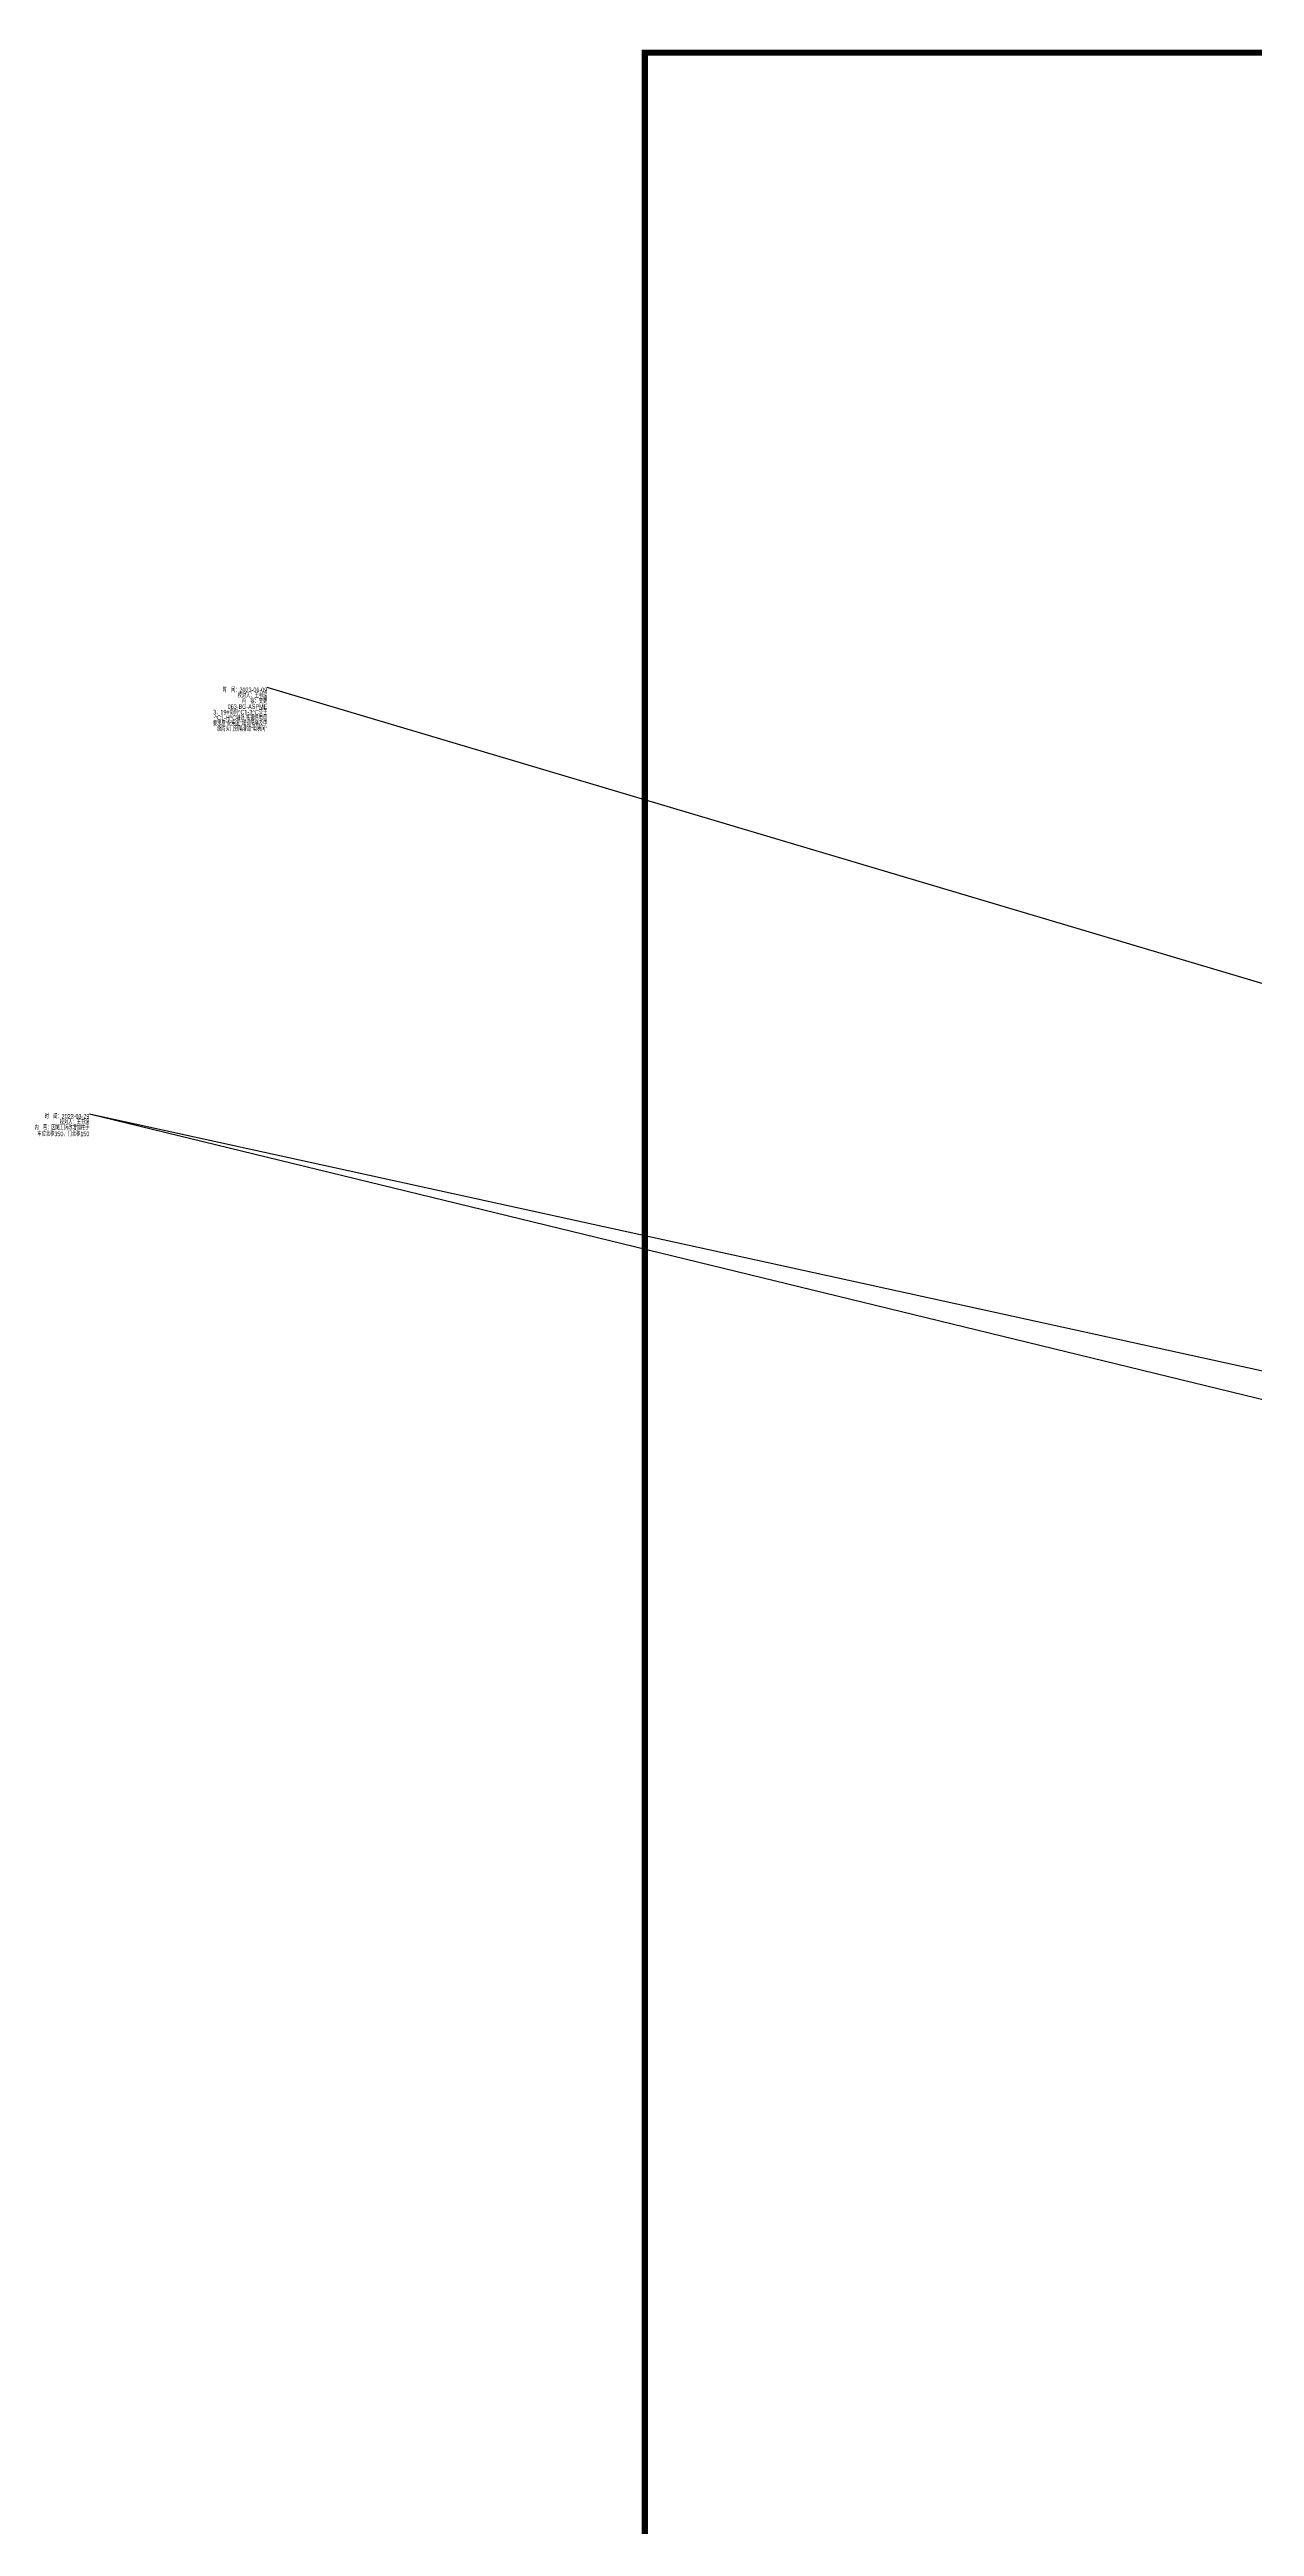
# Model space of a CAD drawing. Extents: x -1338203 to 1886333, y -783476 to 1038610.
# Drawn here: x 377092 to 474368, y 156984 to 357011 of the extents above; entities that cross this region are included whole.
import ezdxf

# ---------------------------------------------------------------- set-up
doc = ezdxf.new("R2010")
doc.units = 0
doc.header["$LTSCALE"] = 1000
doc.header["$MEASUREMENT"] = 0
doc.layers.add('AAD-A-PROOF', color=30, linetype='Continuous', plot=False)
doc.layers.add('AAD-FR-LINE', color=4, linetype='Continuous')
doc.styles.add('AAD-TXT', font='aad-txt.shx', dxfattribs={"width": 0.7, "bigfont": 'aad-hztxt.shx'})

msp = doc.modelspace()

# ---------------------------------------------------------------- linework, layer by layer
at = {"layer": 'AAD-A-PROOF', "color": 241, "ltscale": 0.002}
for p, q in [((524924.5, 266735.2), (394667.5, 305488.2)), ((627635.7, 210761.8), (380309.5, 271048.6)), ((639297.6, 214263.9), (380309.5, 271048.6))]:
    msp.add_line(p, q, dxfattribs=at)
at = {"layer": 'AAD-FR-LINE', "const_width": 500}
msp.add_lwpolyline([(425146.2, -53738.7), (1002146.2, -53738.7), (1002146.2, 356761.3), (425146.2, 356761.3)], close=True, dxfattribs=at)

# ---------------------------------------------------------------- texts
at = {"layer": 'AAD-A-PROOF', "color": 241, "char_height": 375, "width": 4500, "attachment_point": 3, "line_spacing_factor": 0.72, "style": 'AAD-TXT'}
for s, insert in [('内\u3000容：变更063-BG-ASPME\\P3、19#南侧^ C1-3^ C交于^ C1-H^ C轴处,根据供电局要求原“配电室”增设隔墙及甲级防火门分隔增加“电表间”', (394667.5, 304588.2)), ('时\u3000间：2023-06-09', (394667.5, 305488.2)), ('校对人：王书深', (394667.5, 305038.2)), ('内\u3000容：因施工拆改增加柱子', (380309.5, 270148.6)), ('时\u3000间：2023-03-29', (380309.5, 271048.6)), ('校对人：王书深', (380309.5, 270598.6)), ('车位北移350，门北移150', (380309.5, 269629.9))]:
    msp.add_mtext(s, dxfattribs=dict(at, insert=insert))

doc.saveas('drawing.dxf')
